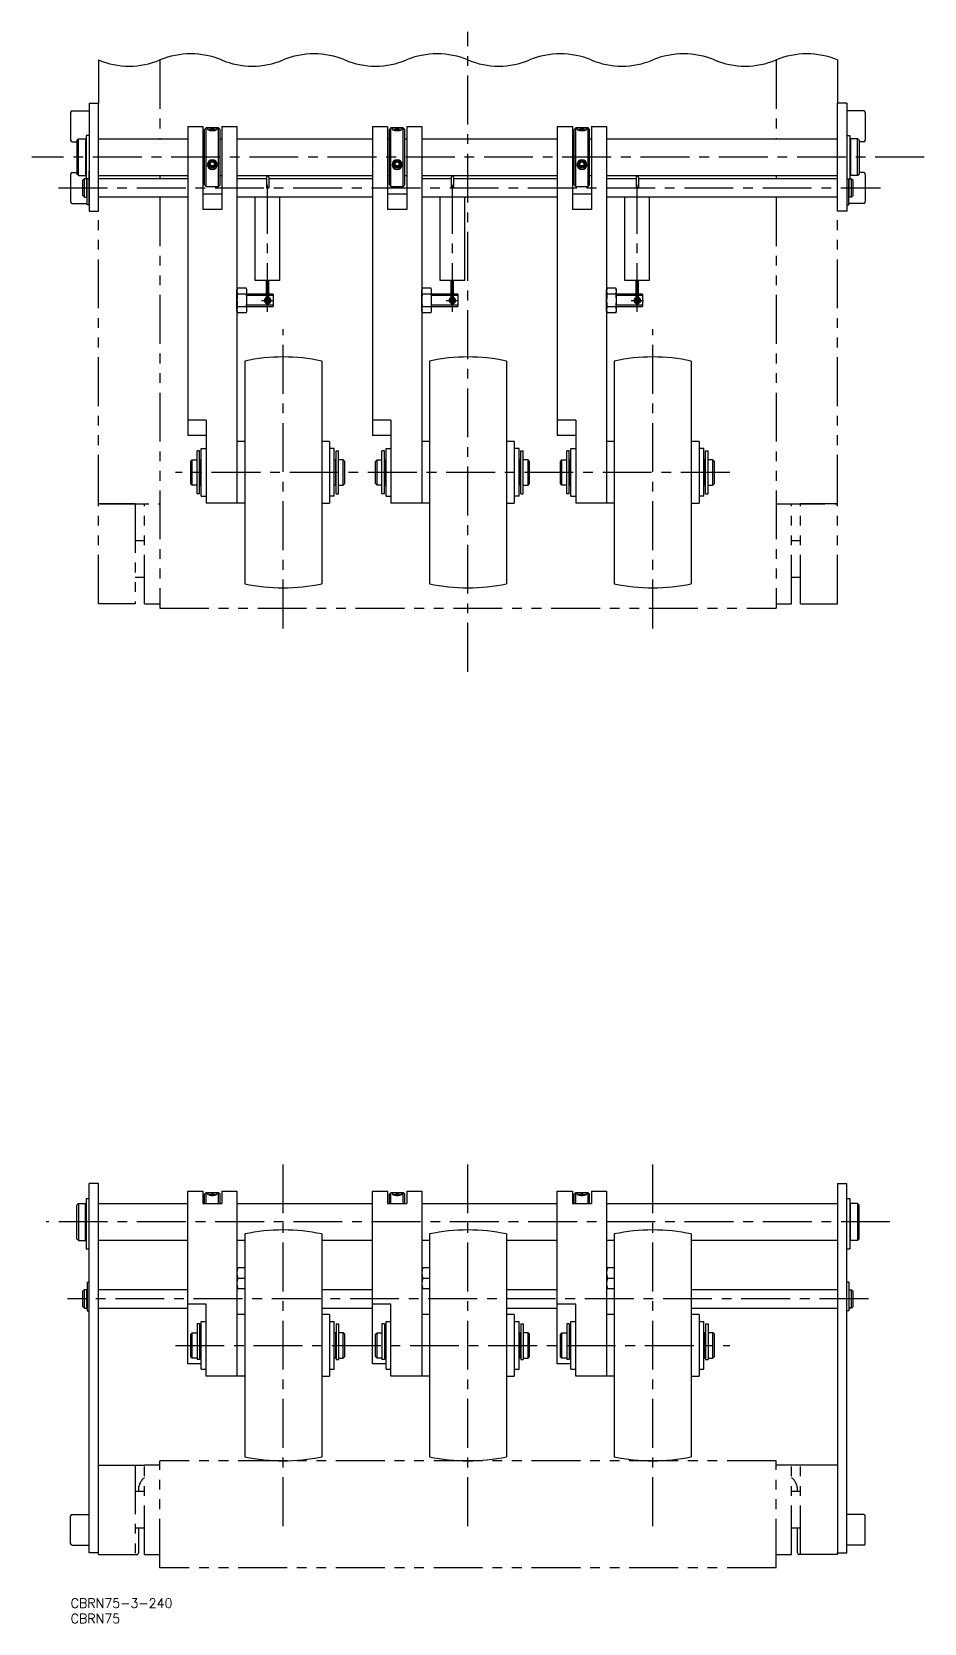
# Model space of a CAD drawing. Extents: x -13 to 610, y -8 to 509.
# Drawn here: x -13 to 277, y -8 to 509 of the extents above; entities that cross this region are included whole.
import ezdxf

# ---------------------------------------------------------------- set-up
doc = ezdxf.new("R2010")
doc.units = 0
doc.header["$LTSCALE"] = 0.5
doc.linetypes.add('CENTER', pattern=[50.8, 31.75, -6.35, 6.35, -6.35])
doc.linetypes.add('PHANTOM', pattern=[63.5, 31.75, -6.35, 6.35, -6.35, 6.35, -6.35])
for name, color, linetype in [('MSM_CENTER', 1, 'CENTER'), ('MSM_CONTINUOUS', 7, 'CONTINUOUS'), ('MSM_IMAGINARY', 6, 'PHANTOM'), ('MSM_NARROW', 5, 'CONTINUOUS'), ('MSM_PART_NUMBER', 7, 'CONTINUOUS')]:
    doc.layers.add(name, color=color, linetype=linetype)
doc.styles.get("Standard").update_dxf_attribs({"font": 'txt.shx', "height": 6, "bigfont": 'bigfont.shx'})

# ---------------------------------------------------------------- blocks, each defined once
blk = doc.blocks.new('*U21')
at = {"layer": 'MSM_PART_NUMBER'}
blk.add_text('CBRN75-3-240', height=3, dxfattribs=at).set_placement((0, -3))
blk = doc.blocks.new('*U22')
at = {"layer": 'MSM_PART_NUMBER'}
blk.add_text('CBRN75', height=3, dxfattribs=at).set_placement((0, -8))

msp = doc.modelspace()

# ---------------------------------------------------------------- linework, layer by layer
at = {"layer": 'MSM_CENTER'}
for p, q in [((129, 300.98), (129, 508.86)), ((277.1, 468.15), (-12.6, 468.15)), ((63.95, 417.9), (63.95, 462.15)), ((123.95, 417.9), (123.95, 462.15)), ((183.95, 417.9), (183.95, 462.15)), ((-3.93, 458.15), (262.94, 458.15)), ((61.96, 421.61), (65.94, 421.61)), ((121.96, 421.61), (125.94, 421.61)), ((181.96, 421.61), (185.94, 421.61)), ((69, 315.11), (69, 412.26)), ((189, 315.11), (189, 412.26)), ((214, 365.75), (34, 365.75)), ((69, 23.55), (69, 141.88)), ((129, 23.55), (129, 141.88)), ((189, 23.55), (189, 141.88)), ((266, 122.31), (-8, 122.31)), ((259, 97.31), (-1, 97.31)), ((34, 82.22), (214, 82.22))]:
    msp.add_line(p, q, dxfattribs=at)
at = {"layer": 'MSM_CONTINUOUS'}
for p, q in [((0, 482.65), (0, 473.65)), ((0.5, 483.15), (6, 483.15)), ((6, 485.65), (9, 485.65)), ((6, 485.65), (6, 450.65)), ((9, 450.65), (9, 485.65)), ((249, 450.65), (249, 485.65)), ((252, 485.65), (249, 485.65)), ((252, 485.65), (252, 450.65)), ((257.5, 483.15), (252, 483.15)), ((258, 482.65), (258, 473.65)), ((38, 478.15), (38, 377.79)), ((38, 478.15), (42.9, 478.15)), ((42.9, 478.15), (42.9, 451.13)), ((44, 477.65), (43.5, 477.15)), ((43.5, 459.15), (43.5, 477.15)), ((48, 477.65), (44, 477.65)), ((44, 458.65), (44, 477.65)), ((45.57, 476.78), (45.57, 477.03)), ((46.43, 476.78), (46.43, 477.03)), ((48.5, 477.15), (48, 477.65)), ((48, 458.65), (48, 477.65)), ((48.5, 459.15), (48.5, 477.15)), ((49.1, 478.15), (49.1, 451.13)), ((49.1, 478.15), (54, 478.15)), ((54, 478.15), (54, 355.75)), ((98, 478.15), (98, 377.79)), ((98, 478.15), (102.9, 478.15)), ((102.9, 478.15), (102.9, 451.13)), ((104, 477.65), (103.5, 477.15)), ((103.5, 459.15), (103.5, 477.15)), ((108, 477.65), (104, 477.65)), ((104, 458.65), (104, 477.65)), ((105.57, 476.78), (105.57, 477.03)), ((106.43, 476.78), (106.43, 477.03)), ((108.5, 477.15), (108, 477.65)), ((108, 458.65), (108, 477.65)), ((108.5, 459.15), (108.5, 477.15)), ((109.1, 478.15), (109.1, 451.13)), ((109.1, 478.15), (114, 478.15)), ((114, 478.15), (114, 355.75)), ((158, 478.15), (158, 377.79)), ((158, 478.15), (162.9, 478.15)), ((162.9, 478.15), (162.9, 451.13)), ((164, 477.65), (163.5, 477.15)), ((163.5, 459.15), (163.5, 477.15)), ((168, 477.65), (164, 477.65)), ((164, 458.65), (164, 477.65)), ((165.57, 476.78), (165.57, 477.03)), ((166.43, 476.78), (166.43, 477.03)), ((168.5, 477.15), (168, 477.65)), ((168, 458.65), (168, 477.65)), ((168.5, 459.15), (168.5, 477.15)), ((169.1, 478.15), (169.1, 451.13)), ((169.1, 478.15), (174, 478.15)), ((174, 478.15), (174, 355.75)), ((0.5, 473.15), (2, 473.15)), ((2, 473.65), (2.5, 474.15)), ((2, 473.65), (2, 462.65)), ((2.5, 474.15), (4.85, 474.15)), ((2.5, 462.15), (2.5, 474.15)), ((4.85, 474.15), (4.85, 462.15)), ((5, 473.15), (4.85, 473.15)), ((5, 475.2), (5, 461.1)), ((6, 475.2), (5, 475.2)), ((9, 474.15), (38, 474.15)), ((42.9, 474.15), (43.5, 474.15)), ((48.5, 474.15), (49.1, 474.15)), ((54, 474.15), (98, 474.15)), ((102.9, 474.15), (103.5, 474.15)), ((108.5, 474.15), (109.1, 474.15)), ((114, 474.15), (158, 474.15)), ((114, 474.15), (158, 474.15)), ((162.9, 474.15), (163.5, 474.15)), ((168.5, 474.15), (169.1, 474.15)), ((174, 474.15), (249, 474.15)), ((174, 474.15), (218, 474.15)), ((252, 475.2), (253, 475.2)), ((253, 475.2), (253, 461.1)), ((253, 473.15), (253.15, 473.15)), ((255.5, 474.15), (253.15, 474.15)), ((253.15, 474.15), (253.15, 462.15)), ((256, 473.65), (255.5, 474.15)), ((255.5, 462.15), (255.5, 474.15)), ((256, 473.65), (256, 462.65)), ((257.5, 473.15), (256, 473.15)), ((45.57, 465.38), (45.22, 465.95)), ((45.57, 465.38), (45.57, 465.06)), ((46.43, 465.38), (45.57, 465.38)), ((46.78, 465.95), (46.43, 465.38)), ((46.43, 465.38), (46.43, 465.06)), ((105.57, 465.38), (105.22, 465.95)), ((105.57, 465.38), (105.57, 465.06)), ((106.43, 465.38), (105.57, 465.38)), ((106.78, 465.95), (106.43, 465.38)), ((106.43, 465.38), (106.43, 465.06)), ((165.57, 465.38), (165.22, 465.95)), ((165.57, 465.38), (165.57, 465.06)), ((166.43, 465.38), (165.57, 465.38)), ((166.78, 465.95), (166.43, 465.38)), ((166.43, 465.38), (166.43, 465.06)), ((0, 462.65), (0, 453.65)), ((0.5, 463.15), (2, 463.15)), ((2.5, 462.15), (2, 462.65)), ((2.5, 462.15), (4.85, 462.15)), ((4.5, 461.15), (4, 460.65)), ((4, 455.65), (4, 460.65)), ((4.5, 455.15), (4.5, 461.15)), ((5, 461.15), (4.5, 461.15)), ((5, 463.15), (4.85, 463.15)), ((6, 461.1), (5, 461.1)), ((5.3, 455.15), (5.3, 461.1)), ((5.3, 460.65), (5.4, 460.65)), ((5.4, 452.65), (5.4, 461.1)), ((6, 452.65), (6, 463.65)), ((9, 462.15), (38, 462.15)), ((38, 461.15), (9, 461.15)), ((42.9, 462.15), (43.5, 462.15)), ((48.5, 462.15), (49.1, 462.15)), ((54, 462.15), (98, 462.15)), ((63.55, 461.15), (54, 461.15)), ((63.55, 461.55), (63.55, 458.15)), ((64.35, 461.55), (64.35, 458.15)), ((98, 461.15), (64.35, 461.15)), ((102.9, 462.15), (103.5, 462.15)), ((108.5, 462.15), (109.1, 462.15)), ((114, 462.15), (158, 462.15)), ((114, 462.15), (158, 462.15)), ((123.55, 461.15), (114, 461.15)), ((123.55, 461.15), (114, 461.15)), ((123.55, 461.55), (123.55, 458.15)), ((124.35, 461.55), (124.35, 458.15)), ((158, 461.15), (124.35, 461.15)), ((158, 461.15), (124.35, 461.15)), ((162.9, 462.15), (163.5, 462.15)), ((168.5, 462.15), (169.1, 462.15)), ((174, 462.15), (249, 462.15)), ((174, 462.15), (218, 462.15)), ((183.55, 461.15), (174, 461.15)), ((183.55, 461.15), (174, 461.15)), ((183.55, 461.55), (183.55, 458.15)), ((184.35, 461.55), (184.35, 458.15)), ((249, 461.15), (184.35, 461.15)), ((218, 461.15), (184.35, 461.15)), ((252, 461.1), (253, 461.1)), ((252.6, 452.65), (252.6, 461.1)), ((252.7, 460.65), (252.6, 460.65)), ((252.7, 455.15), (252.7, 461.1)), ((253, 463.15), (253.15, 463.15)), ((253, 461.15), (253.5, 461.15)), ((255.5, 462.15), (253.15, 462.15)), ((253.5, 461.15), (254, 460.65)), ((253.5, 455.15), (253.5, 461.15)), ((254, 455.65), (254, 460.65)), ((255.5, 462.15), (256, 462.65)), ((257.5, 463.15), (256, 463.15)), ((258, 462.65), (258, 453.65)), ((4, 455.65), (4.5, 455.15)), ((4.5, 455.15), (5.3, 455.15)), ((5.3, 455.65), (5.4, 455.65)), ((38, 455.15), (9, 455.15)), ((49.1, 456.12), (42.9, 456.12)), ((43.5, 459.15), (44, 458.65)), ((44, 458.65), (48, 458.65)), ((48, 458.65), (48.5, 459.15)), ((98, 455.15), (54, 455.15)), ((59.95, 428.04), (59.95, 455.11)), ((67.95, 455.11), (59.95, 455.11)), ((63.55, 455.15), (63.55, 455.11)), ((64.35, 455.15), (64.35, 455.11)), ((67.95, 428.04), (67.95, 455.11)), ((109.1, 456.12), (102.9, 456.12)), ((103.5, 459.15), (104, 458.65)), ((104, 458.65), (108, 458.65)), ((108, 458.65), (108.5, 459.15)), ((158, 455.15), (114, 455.15)), ((158, 455.15), (114, 455.15)), ((119.95, 428.04), (119.95, 455.11)), ((127.95, 455.11), (119.95, 455.11)), ((123.55, 455.15), (123.55, 455.11)), ((124.35, 455.15), (124.35, 455.11)), ((127.95, 428.04), (127.95, 455.11)), ((169.1, 456.12), (162.9, 456.12)), ((163.5, 459.15), (164, 458.65)), ((164, 458.65), (168, 458.65)), ((168, 458.65), (168.5, 459.15)), ((249, 455.15), (174, 455.15)), ((218, 455.15), (174, 455.15)), ((179.95, 428.04), (179.95, 455.11)), ((187.95, 455.11), (179.95, 455.11)), ((183.55, 455.15), (183.55, 455.11)), ((184.35, 455.15), (184.35, 455.11)), ((187.95, 428.04), (187.95, 455.11)), ((252.7, 455.65), (252.6, 455.65)), ((253.5, 455.15), (252.7, 455.15)), ((254, 455.65), (253.5, 455.15)), ((0.5, 453.15), (5.4, 453.15)), ((6, 452.65), (5.4, 452.65)), ((6, 450.65), (9, 450.65)), ((49.1, 451.13), (42.9, 451.13)), ((109.1, 451.13), (102.9, 451.13)), ((169.1, 451.13), (162.9, 451.13)), ((252, 450.65), (249, 450.65)), ((252, 452.65), (252.6, 452.65)), ((257.5, 453.15), (252.6, 453.15)), ((54.15, 425.65), (54, 425.11)), ((54, 418.11), (54, 425.11)), ((57.05, 425.65), (54.15, 425.65)), ((57.2, 425.11), (57.05, 425.65)), ((57.2, 418.11), (57.2, 425.11)), ((67.95, 428.04), (59.95, 428.04)), ((63.55, 421.61), (63.55, 428.04)), ((64.35, 421.61), (64.35, 428.04)), ((114.15, 425.65), (114, 425.11)), ((114, 418.11), (114, 425.11)), ((117.05, 425.65), (114.15, 425.65)), ((117.2, 425.11), (117.05, 425.65)), ((117.2, 418.11), (117.2, 425.11)), ((127.95, 428.04), (119.95, 428.04)), ((123.55, 421.61), (123.55, 428.04)), ((124.35, 421.61), (124.35, 428.04)), ((174.15, 425.65), (174, 425.11)), ((174, 418.11), (174, 425.11)), ((177.05, 425.65), (174.15, 425.65)), ((177.2, 425.11), (177.05, 425.65)), ((177.2, 418.11), (177.2, 425.11)), ((187.95, 428.04), (179.95, 428.04)), ((183.55, 421.61), (183.55, 428.04)), ((184.35, 421.61), (184.35, 428.04)), ((57.05, 423.63), (54.15, 423.63)), ((57.05, 419.59), (54.15, 419.59)), ((57.2, 419.61), (57.2, 423.61)), ((63.55, 423.61), (57.2, 423.61)), ((63.55, 423.17), (57.2, 423.17)), ((65.7, 420.05), (57.2, 420.05)), ((57.2, 419.61), (65.7, 419.61)), ((65.7, 423.61), (64.35, 423.61)), ((65.7, 423.17), (64.35, 423.17)), ((65.7, 423.61), (65.7, 419.61)), ((117.05, 423.63), (114.15, 423.63)), ((117.05, 419.59), (114.15, 419.59)), ((117.2, 419.61), (117.2, 423.61)), ((123.55, 423.61), (117.2, 423.61)), ((123.55, 423.17), (117.2, 423.17)), ((125.7, 420.05), (117.2, 420.05)), ((117.2, 419.61), (125.7, 419.61)), ((125.7, 423.61), (124.35, 423.61)), ((125.7, 423.17), (124.35, 423.17)), ((125.7, 423.61), (125.7, 419.61)), ((177.05, 423.63), (174.15, 423.63)), ((177.05, 419.59), (174.15, 419.59)), ((177.2, 419.61), (177.2, 423.61)), ((183.55, 423.61), (177.2, 423.61)), ((183.55, 423.17), (177.2, 423.17)), ((185.7, 420.05), (177.2, 420.05)), ((177.2, 419.61), (185.7, 419.61)), ((185.7, 423.61), (184.35, 423.61)), ((185.7, 423.17), (184.35, 423.17)), ((185.7, 423.61), (185.7, 419.61)), ((54, 418.11), (54.15, 417.57)), ((57.05, 417.57), (54.15, 417.57)), ((57.05, 417.57), (57.2, 418.11)), ((114, 418.11), (114.15, 417.57)), ((117.05, 417.57), (114.15, 417.57)), ((117.05, 417.57), (117.2, 418.11)), ((174, 418.11), (174.15, 417.57)), ((177.05, 417.57), (174.15, 417.57)), ((177.05, 417.57), (177.2, 418.11)), ((56.5, 401.94), (56.5, 329.57)), ((81.5, 401.94), (81.5, 329.57)), ((116.5, 401.94), (116.5, 329.57)), ((141.5, 401.94), (141.5, 329.57)), ((176.5, 401.94), (176.5, 329.57)), ((201.5, 401.94), (201.5, 329.57)), ((44, 382.77), (38, 382.77)), ((44, 382.77), (44, 355.75)), ((104, 382.77), (98, 382.77)), ((104, 382.77), (104, 355.75)), ((164, 382.77), (158, 382.77)), ((164, 382.77), (164, 355.75)), ((44, 377.79), (38, 377.79)), ((104, 377.79), (98, 377.79)), ((164, 377.79), (158, 377.79)), ((41.05, 358.75), (41.05, 372.75)), ((41.85, 372.75), (41.05, 372.75)), ((41.85, 358.75), (41.85, 372.75)), ((42.4, 358), (42.4, 373.5)), ((42.4, 373.5), (44, 373.5)), ((56.5, 375.75), (54, 375.75)), ((84, 375.75), (81.5, 375.75)), ((84, 375.75), (84, 355.75)), ((85.6, 373.5), (84, 373.5)), ((85.6, 358), (85.6, 373.5)), ((86.15, 372.75), (86.95, 372.75)), ((86.15, 358.75), (86.15, 372.75)), ((86.95, 358.75), (86.95, 372.75)), ((101.05, 358.75), (101.05, 372.75)), ((101.85, 372.75), (101.05, 372.75)), ((101.85, 358.75), (101.85, 372.75)), ((102.4, 358), (102.4, 373.5)), ((102.4, 373.5), (104, 373.5)), ((116.5, 375.75), (114, 375.75)), ((144, 375.75), (141.5, 375.75)), ((144, 375.75), (144, 355.75)), ((145.6, 373.5), (144, 373.5)), ((145.6, 358), (145.6, 373.5)), ((146.15, 372.75), (146.95, 372.75)), ((146.15, 358.75), (146.15, 372.75)), ((146.95, 358.75), (146.95, 372.75)), ((161.05, 358.75), (161.05, 372.75)), ((161.85, 372.75), (161.05, 372.75)), ((161.85, 358.75), (161.85, 372.75)), ((162.4, 358), (162.4, 373.5)), ((162.4, 373.5), (164, 373.5)), ((176.5, 375.75), (174, 375.75)), ((204, 375.75), (201.5, 375.75)), ((204, 375.75), (204, 355.75)), ((205.6, 373.5), (204, 373.5)), ((205.6, 358), (205.6, 373.5)), ((206.15, 372.75), (206.95, 372.75)), ((206.15, 358.75), (206.15, 372.75)), ((206.95, 358.75), (206.95, 372.75)), ((39, 369.35), (39.5, 369.85)), ((39, 362.15), (39, 369.35)), ((39.5, 361.65), (39.5, 369.85)), ((39.5, 369.85), (41.05, 369.85)), ((41.95, 369.25), (41.85, 369.25)), ((41.95, 361.65), (41.95, 369.85)), ((41.95, 369.85), (42.4, 369.85)), ((86.05, 369.85), (85.6, 369.85)), ((86.05, 361.65), (86.05, 369.85)), ((86.05, 369.25), (86.15, 369.25)), ((88.5, 369.85), (86.95, 369.85)), ((89, 369.35), (88.5, 369.85)), ((88.5, 361.65), (88.5, 369.85)), ((89, 362.15), (89, 369.35)), ((99, 369.35), (99.5, 369.85)), ((99, 362.15), (99, 369.35)), ((99.5, 369.85), (101.05, 369.85)), ((99.5, 361.65), (99.5, 369.85)), ((101.95, 369.25), (101.85, 369.25)), ((101.95, 369.85), (102.4, 369.85)), ((101.95, 361.65), (101.95, 369.85)), ((146.05, 369.85), (145.6, 369.85)), ((146.05, 361.65), (146.05, 369.85)), ((146.05, 369.25), (146.15, 369.25)), ((148.5, 369.85), (146.95, 369.85)), ((149, 369.35), (148.5, 369.85)), ((148.5, 361.65), (148.5, 369.85)), ((149, 362.15), (149, 369.35)), ((159, 369.35), (159.5, 369.85)), ((159, 362.15), (159, 369.35)), ((159.5, 369.85), (161.05, 369.85)), ((159.5, 361.65), (159.5, 369.85)), ((161.95, 369.25), (161.85, 369.25)), ((161.95, 369.85), (162.4, 369.85)), ((161.95, 361.65), (161.95, 369.85)), ((206.05, 369.85), (205.6, 369.85)), ((206.05, 361.65), (206.05, 369.85)), ((206.05, 369.25), (206.15, 369.25)), ((208.5, 369.85), (206.95, 369.85)), ((209, 369.35), (208.5, 369.85)), ((208.5, 361.65), (208.5, 369.85)), ((209, 362.15), (209, 369.35)), ((39.5, 361.65), (39, 362.15)), ((41.85, 362.25), (41.95, 362.25)), ((86.15, 362.25), (86.05, 362.25)), ((88.5, 361.65), (89, 362.15)), ((99.5, 361.65), (99, 362.15)), ((101.85, 362.25), (101.95, 362.25)), ((146.15, 362.25), (146.05, 362.25)), ((148.5, 361.65), (149, 362.15)), ((159.5, 361.65), (159, 362.15)), ((161.85, 362.25), (161.95, 362.25)), ((206.15, 362.25), (206.05, 362.25)), ((208.5, 361.65), (209, 362.15)), ((41.05, 361.65), (39.5, 361.65)), ((41.85, 358.75), (41.05, 358.75)), ((41.95, 361.65), (42.4, 361.65)), ((42.4, 358), (44, 358)), ((85.6, 358), (84, 358)), ((86.05, 361.65), (85.6, 361.65)), ((86.15, 358.75), (86.95, 358.75)), ((86.95, 361.65), (88.5, 361.65)), ((101.05, 361.65), (99.5, 361.65)), ((101.85, 358.75), (101.05, 358.75)), ((101.95, 361.65), (102.4, 361.65)), ((102.4, 358), (104, 358)), ((145.6, 358), (144, 358)), ((146.05, 361.65), (145.6, 361.65)), ((146.15, 358.75), (146.95, 358.75)), ((146.95, 361.65), (148.5, 361.65)), ((161.05, 361.65), (159.5, 361.65)), ((161.85, 358.75), (161.05, 358.75)), ((161.95, 361.65), (162.4, 361.65)), ((162.4, 358), (164, 358)), ((205.6, 358), (204, 358)), ((206.05, 361.65), (205.6, 361.65)), ((206.15, 358.75), (206.95, 358.75)), ((206.95, 361.65), (208.5, 361.65)), ((56.5, 355.75), (44, 355.75)), ((81.5, 355.75), (84, 355.75)), ((116.5, 355.75), (104, 355.75)), ((141.5, 355.75), (144, 355.75)), ((176.5, 355.75), (164, 355.75)), ((201.5, 355.75), (204, 355.75)), ((6, 14.81), (6, 134.81)), ((9, 134.81), (6, 134.81)), ((9, 14.81), (9, 134.81)), ((249, 134.81), (249, 14.81)), ((249, 134.81), (252, 134.81)), ((252, 14.81), (252, 134.81)), ((5, 129.96), (5, 113.56)), ((5, 129.96), (6, 129.96)), ((38, 132.31), (42.9, 132.31)), ((38, 76.28), (38, 132.31)), ((42.9, 132.31), (42.9, 128.26)), ((44, 131.81), (43.5, 131.31)), ((43.5, 128.26), (43.5, 131.31)), ((48, 131.81), (44, 131.81)), ((44, 128.26), (44, 131.81)), ((45.57, 130.94), (45.57, 131.19)), ((46.43, 130.94), (46.43, 131.19)), ((48.5, 131.31), (48, 131.81)), ((48, 128.26), (48, 131.81)), ((48.5, 128.26), (48.5, 131.31)), ((49.1, 132.31), (49.1, 128.26)), ((49.1, 132.31), (54, 132.31)), ((54, 132.31), (54, 72.22)), ((98, 132.31), (102.9, 132.31)), ((98, 76.28), (98, 132.31)), ((102.9, 132.31), (102.9, 128.26)), ((104, 131.81), (103.5, 131.31)), ((103.5, 128.26), (103.5, 131.31)), ((108, 131.81), (104, 131.81)), ((104, 128.26), (104, 131.81)), ((105.57, 130.94), (105.57, 131.19)), ((106.43, 130.94), (106.43, 131.19)), ((108.5, 131.31), (108, 131.81)), ((108, 128.26), (108, 131.81)), ((108.5, 128.26), (108.5, 131.31)), ((109.1, 132.31), (109.1, 128.26)), ((109.1, 132.31), (114, 132.31)), ((114, 132.31), (114, 72.22)), ((158, 132.31), (162.9, 132.31)), ((158, 76.28), (158, 132.31)), ((162.9, 132.31), (162.9, 128.26)), ((164, 131.81), (163.5, 131.31)), ((163.5, 128.26), (163.5, 131.31)), ((168, 131.81), (164, 131.81)), ((164, 128.26), (164, 131.81)), ((165.57, 130.94), (165.57, 131.19)), ((166.43, 130.94), (166.43, 131.19)), ((168.5, 131.31), (168, 131.81)), ((168, 128.26), (168, 131.81)), ((168.5, 128.26), (168.5, 131.31)), ((169.1, 132.31), (169.1, 128.26)), ((169.1, 132.31), (174, 132.31)), ((174, 132.31), (174, 72.22)), ((252, 129.96), (253, 129.96)), ((253, 129.96), (253, 113.56)), ((2, 127.81), (2.5, 128.31)), ((2, 116.81), (2, 127.81)), ((2.5, 128.31), (4.85, 128.31)), ((2.5, 128.31), (2.5, 116.31)), ((4.85, 116.31), (4.85, 128.31)), ((5, 127.31), (4.85, 127.31)), ((9, 128.31), (38, 128.31)), ((42.9, 128.31), (43.5, 128.31)), ((42.9, 128.31), (43.5, 128.31)), ((42.9, 128.26), (49.1, 128.26)), ((48.5, 128.31), (49.1, 128.31)), ((48.5, 128.31), (49.1, 128.31)), ((54, 128.31), (98, 128.31)), ((102.9, 128.31), (103.5, 128.31)), ((102.9, 128.31), (103.5, 128.31)), ((102.9, 128.26), (109.1, 128.26)), ((108.5, 128.31), (109.1, 128.31)), ((108.5, 128.31), (109.1, 128.31)), ((114, 128.31), (158, 128.31)), ((114, 128.31), (158, 128.31)), ((162.9, 128.31), (163.5, 128.31)), ((162.9, 128.31), (163.5, 128.31)), ((162.9, 128.26), (169.1, 128.26)), ((168.5, 128.31), (169.1, 128.31)), ((168.5, 128.31), (169.1, 128.31)), ((174, 128.31), (218, 128.31)), ((174.05, 128.31), (249, 128.31)), ((253, 127.31), (253.15, 127.31)), ((255.5, 128.31), (253.15, 128.31)), ((253.15, 116.31), (253.15, 128.31)), ((256, 127.81), (255.5, 128.31)), ((255.5, 128.31), (255.5, 116.31)), ((256, 116.81), (256, 127.81)), ((2, 116.81), (2.5, 116.31)), ((2.5, 116.31), (4.85, 116.31)), ((5, 117.31), (4.85, 117.31)), ((38, 116.31), (9, 116.31)), ((56.5, 116.31), (54, 116.31)), ((56.5, 118.41), (56.5, 46.04)), ((81.5, 118.41), (81.5, 46.04)), ((98, 116.31), (81.5, 116.31)), ((116.5, 116.31), (114, 116.31)), ((116.5, 118.41), (116.5, 46.04)), ((141.5, 118.41), (141.5, 46.04)), ((158, 116.31), (141.5, 116.31)), ((158, 116.31), (141.5, 116.31)), ((176.5, 116.31), (174, 116.31)), ((176.5, 118.41), (176.5, 46.04)), ((201.5, 118.41), (201.5, 46.04)), ((249, 116.31), (201.5, 116.31)), ((218, 116.31), (201.5, 116.31)), ((253, 117.31), (253.15, 117.31)), ((255.5, 116.31), (253.15, 116.31)), ((256, 116.81), (255.5, 116.31)), ((5, 113.56), (6, 113.56)), ((252, 113.56), (253, 113.56)), ((54, 107.54), (56.5, 107.54)), ((54.31, 104.04), (56.5, 104.04)), ((114, 107.54), (116.5, 107.54)), ((114.31, 104.04), (116.5, 104.04)), ((174, 107.54), (176.5, 107.54)), ((174.31, 104.04), (176.5, 104.04)), ((4.5, 100.31), (4, 99.81)), ((4, 94.81), (4, 99.81)), ((5.3, 100.31), (4.5, 100.31)), ((4.5, 94.31), (4.5, 100.31)), ((5.3, 94.31), (5.3, 100.31)), ((5.4, 99.81), (5.3, 99.81)), ((5.4, 102.81), (5.4, 93.41)), ((5.4, 102.81), (6, 102.81)), ((38, 100.31), (9, 100.31)), ((56.5, 100.54), (54, 100.54)), ((98, 100.31), (81.5, 100.31)), ((116.5, 100.54), (114, 100.54)), ((158, 100.31), (141.5, 100.31)), ((158, 100.31), (141.5, 100.31)), ((176.5, 100.54), (174, 100.54)), ((249, 100.31), (201.5, 100.31)), ((218, 100.31), (201.5, 100.31)), ((252.6, 102.81), (252, 102.81)), ((252.6, 102.81), (252.6, 93.41)), ((252.6, 99.81), (252.7, 99.81)), ((252.7, 100.31), (253.5, 100.31)), ((252.7, 94.31), (252.7, 100.31)), ((253.5, 100.31), (254, 99.81)), ((253.5, 94.31), (253.5, 100.31)), ((254, 94.81), (254, 99.81)), ((4, 94.81), (4.5, 94.31)), ((4.5, 94.31), (5.3, 94.31)), ((5.3, 94.81), (5.4, 94.81)), ((5.4, 93.41), (6, 93.41)), ((9, 94.31), (38, 94.31)), ((44, 95.65), (38, 95.65)), ((44, 72.22), (44, 95.65)), ((81.5, 94.31), (98, 94.31)), ((104, 95.65), (98, 95.65)), ((104, 72.22), (104, 95.65)), ((141.5, 94.31), (158, 94.31)), ((141.5, 94.31), (158, 94.31)), ((164, 95.65), (158, 95.65)), ((164, 72.22), (164, 95.65)), ((201.5, 94.31), (249, 94.31)), ((201.5, 94.31), (218, 94.31)), ((252.6, 93.41), (252, 93.41)), ((252.7, 94.81), (252.6, 94.81)), ((253.5, 94.31), (252.7, 94.31)), ((254, 94.81), (253.5, 94.31)), ((41.85, 89.22), (41.05, 89.22)), ((41.05, 89.22), (41.05, 77.62)), ((41.85, 89.22), (41.85, 77.62)), ((42.4, 74.47), (42.4, 89.97)), ((42.4, 89.97), (44, 89.97)), ((56.5, 92.22), (54, 92.22)), ((84, 92.22), (81.5, 92.22)), ((84, 92.22), (84, 72.22)), ((84, 89.97), (85.6, 89.97)), ((85.6, 74.47), (85.6, 89.97)), ((86.15, 89.22), (86.95, 89.22)), ((86.15, 89.22), (86.15, 77.62)), ((86.95, 89.22), (86.95, 77.62)), ((101.85, 89.22), (101.05, 89.22)), ((101.05, 89.22), (101.05, 77.62)), ((101.85, 89.22), (101.85, 77.62)), ((102.4, 74.47), (102.4, 89.97)), ((102.4, 89.97), (104, 89.97)), ((116.5, 92.22), (114, 92.22)), ((144, 92.22), (141.5, 92.22)), ((144, 92.22), (144, 72.22)), ((144, 89.97), (145.6, 89.97)), ((145.6, 74.47), (145.6, 89.97)), ((146.15, 89.22), (146.95, 89.22)), ((146.15, 89.22), (146.15, 77.62)), ((146.95, 89.22), (146.95, 77.62)), ((161.85, 89.22), (161.05, 89.22)), ((161.05, 89.22), (161.05, 77.62)), ((161.85, 89.22), (161.85, 77.62)), ((162.4, 74.47), (162.4, 89.97)), ((162.4, 89.97), (164, 89.97)), ((176.5, 92.22), (174, 92.22)), ((204, 92.22), (201.5, 92.22)), ((204, 92.22), (204, 72.22)), ((204, 89.97), (205.6, 89.97)), ((205.6, 74.47), (205.6, 89.97)), ((206.15, 89.22), (206.95, 89.22)), ((206.15, 89.22), (206.15, 77.62)), ((206.95, 89.22), (206.95, 77.62)), ((39, 85.82), (39.5, 86.32)), ((39, 78.62), (39, 85.82)), ((39.5, 86.32), (41.05, 86.32)), ((39.5, 78.12), (39.5, 86.32)), ((41.95, 85.72), (41.85, 85.72)), ((41.95, 78.12), (41.95, 86.32)), ((41.95, 86.32), (42.4, 86.32)), ((86.05, 86.32), (85.6, 86.32)), ((86.05, 78.12), (86.05, 86.32)), ((86.05, 85.72), (86.15, 85.72)), ((88.5, 86.32), (86.95, 86.32)), ((89, 85.82), (88.5, 86.32)), ((88.5, 78.12), (88.5, 86.32)), ((89, 78.62), (89, 85.82)), ((99, 85.82), (99.5, 86.32)), ((99, 78.62), (99, 85.82)), ((99.5, 86.32), (101.05, 86.32)), ((99.5, 78.12), (99.5, 86.32)), ((101.95, 85.72), (101.85, 85.72)), ((101.95, 86.32), (102.4, 86.32)), ((101.95, 78.12), (101.95, 86.32)), ((146.05, 86.32), (145.6, 86.32)), ((146.05, 78.12), (146.05, 86.32)), ((146.05, 85.72), (146.15, 85.72)), ((148.5, 86.32), (146.95, 86.32)), ((149, 85.82), (148.5, 86.32)), ((148.5, 78.12), (148.5, 86.32)), ((149, 78.62), (149, 85.82)), ((159, 85.82), (159.5, 86.32)), ((159, 78.62), (159, 85.82)), ((159.5, 86.32), (161.05, 86.32)), ((159.5, 78.12), (159.5, 86.32)), ((161.95, 85.72), (161.85, 85.72)), ((161.95, 86.32), (162.4, 86.32)), ((161.95, 78.12), (161.95, 86.32)), ((206.05, 86.32), (205.6, 86.32)), ((206.05, 78.12), (206.05, 86.32)), ((206.05, 85.72), (206.15, 85.72)), ((208.5, 86.32), (206.95, 86.32)), ((209, 85.82), (208.5, 86.32)), ((208.5, 78.12), (208.5, 86.32)), ((209, 78.62), (209, 85.82)), ((39.5, 78.12), (39, 78.62)), ((41.05, 78.12), (39.5, 78.12)), ((41.85, 77.62), (41.05, 77.62)), ((41.85, 78.72), (41.95, 78.72)), ((41.95, 78.12), (42.4, 78.12)), ((44, 82.22), (44, 82.22)), ((86.05, 78.12), (85.6, 78.12)), ((86.15, 78.72), (86.05, 78.72)), ((86.15, 77.62), (86.95, 77.62)), ((86.95, 78.12), (88.5, 78.12)), ((88.5, 78.12), (89, 78.62)), ((99.5, 78.12), (99, 78.62)), ((101.05, 78.12), (99.5, 78.12)), ((101.85, 77.62), (101.05, 77.62)), ((101.85, 78.72), (101.95, 78.72)), ((101.95, 78.12), (102.4, 78.12)), ((104, 82.22), (104, 82.22)), ((146.05, 78.12), (145.6, 78.12)), ((146.15, 78.72), (146.05, 78.72)), ((146.15, 77.62), (146.95, 77.62)), ((146.95, 78.12), (148.5, 78.12)), ((148.5, 78.12), (149, 78.62)), ((159.5, 78.12), (159, 78.62)), ((161.05, 78.12), (159.5, 78.12)), ((161.85, 77.62), (161.05, 77.62)), ((161.85, 78.72), (161.95, 78.72)), ((161.95, 78.12), (162.4, 78.12)), ((164, 82.22), (164, 82.22)), ((206.05, 78.12), (205.6, 78.12)), ((206.15, 78.72), (206.05, 78.72)), ((206.15, 77.62), (206.95, 77.62)), ((206.95, 78.12), (208.5, 78.12)), ((208.5, 78.12), (209, 78.62)), ((42.4, 76.28), (38, 76.28)), ((42.4, 74.47), (44, 74.47)), ((84, 74.47), (85.6, 74.47)), ((102.4, 76.28), (98, 76.28)), ((102.4, 74.47), (104, 74.47)), ((144, 74.47), (145.6, 74.47)), ((162.4, 76.28), (158, 76.28)), ((162.4, 74.47), (164, 74.47)), ((204, 74.47), (205.6, 74.47)), ((56.5, 72.22), (44, 72.22)), ((81.5, 72.22), (84, 72.22)), ((116.5, 72.22), (104, 72.22)), ((141.5, 72.22), (144, 72.22)), ((176.5, 72.22), (164, 72.22)), ((201.5, 72.22), (204, 72.22)), ((0, 17.81), (0, 26.81)), ((0.5, 27.31), (6, 27.31)), ((257.5, 27.31), (252, 27.31)), ((258, 17.81), (258, 26.81)), ((0.5, 17.31), (6, 17.31)), ((257.5, 17.31), (252, 17.31)), ((9, 14.81), (6, 14.81)), ((249, 14.81), (252, 14.81))]:
    msp.add_line(p, q, dxfattribs=at)
for centre, radius, start, end in [((0.5, 482.65), 0.5, 90, 180), ((257.5, 482.65), 0.5, 0, 90), ((44.48, 477.33), 0.108, 133.1722, 181.125), ((44.61, 477.34), 0.23, 181.9899, 211.8631), ((44.6, 477.2), 0.284, 112.0992, 132.3261), ((44.68, 477.38), 0.312, 211.5879, 234.2681), ((45.2, 475.48), 2.11, 91.9837, 109.4421), ((45.57, 478.84), 2.03, 237.9559, 247.9417), ((45.96, 479.99), 3.23, 249.1508, 270.7159), ((45.87, 474.52), 2.63, 87.2757, 112.7286), ((45.92, 466.26), 11.36, 89.6192, 94.0512), ((45.22, 476.83), 0.0838, 130.2476, 159.6279), ((45.37, 476.67), 0.305, 112.6957, 132.0607), ((45.17, 477.36), 0.522, 274.3764, 292.7501), ((45.6, 476.15), 0.872, 104.107, 113.6798), ((45.03, 477.52), 0.728, 298.5515, 317.9722), ((45.82, 475.31), 1.74, 98.3801, 104.4104), ((46, 474.01), 3.06, 81.8571, 98.1429), ((46, 478.44), 1.47, 252.9269, 287.0731), ((46.08, 466.26), 11.36, 85.9488, 90.3808), ((46.13, 474.52), 2.63, 67.2713, 92.7243), ((46.04, 479.99), 3.23, 269.2841, 290.8492), ((46.97, 477.52), 0.728, 222.0278, 241.4485), ((46.18, 475.31), 1.74, 75.5896, 81.6199), ((46.4, 476.15), 0.872, 66.3202, 75.893), ((46.83, 477.36), 0.522, 247.2499, 265.6236), ((46.63, 476.67), 0.305, 47.9393, 67.3043), ((46.78, 476.83), 0.0838, 20.3721, 49.7524), ((46.8, 475.48), 2.11, 70.5579, 88.0163), ((46.43, 478.84), 2.03, 292.0583, 302.0441), ((47.4, 477.2), 0.284, 47.6739, 67.9008), ((47.32, 477.38), 0.312, 305.7319, 328.4121), ((47.52, 477.33), 0.108, 358.875, 46.8278), ((47.39, 477.34), 0.23, 328.1369, 358.0101), ((104.48, 477.33), 0.108, 133.1722, 181.125), ((104.61, 477.34), 0.23, 181.9899, 211.8631), ((104.6, 477.2), 0.284, 112.0992, 132.3261), ((104.68, 477.38), 0.312, 211.5879, 234.2681), ((105.2, 475.48), 2.11, 91.9837, 109.4421), ((105.57, 478.84), 2.03, 237.9559, 247.9417), ((105.96, 479.99), 3.23, 249.1508, 270.7159), ((105.87, 474.52), 2.63, 87.2757, 112.7286), ((105.92, 466.26), 11.36, 89.6192, 94.0512), ((105.22, 476.83), 0.0838, 130.2476, 159.6279), ((105.37, 476.67), 0.305, 112.6957, 132.0607), ((105.17, 477.36), 0.522, 274.3764, 292.7501), ((105.6, 476.15), 0.872, 104.107, 113.6798), ((105.03, 477.52), 0.728, 298.5515, 317.9722), ((105.82, 475.31), 1.74, 98.3801, 104.4104), ((106, 474.01), 3.06, 81.8571, 98.1429), ((106, 478.44), 1.47, 252.9269, 287.0731), ((106.08, 466.26), 11.36, 85.9488, 90.3808), ((106.13, 474.52), 2.63, 67.2713, 92.7243), ((106.04, 479.99), 3.23, 269.2841, 290.8492), ((106.97, 477.52), 0.728, 222.0278, 241.4485), ((106.18, 475.31), 1.74, 75.5896, 81.6199), ((106.4, 476.15), 0.872, 66.3202, 75.893), ((106.83, 477.36), 0.522, 247.2499, 265.6236), ((106.63, 476.67), 0.305, 47.9393, 67.3043), ((106.78, 476.83), 0.0838, 20.3721, 49.7524), ((106.8, 475.48), 2.11, 70.5579, 88.0163), ((106.43, 478.84), 2.03, 292.0583, 302.0441), ((107.4, 477.2), 0.284, 47.6739, 67.9008), ((107.32, 477.38), 0.312, 305.7319, 328.4121), ((107.52, 477.33), 0.108, 358.875, 46.8278), ((107.39, 477.34), 0.23, 328.1369, 358.0101), ((164.48, 477.33), 0.108, 133.1722, 181.125), ((164.61, 477.34), 0.23, 181.9899, 211.8631), ((164.6, 477.2), 0.284, 112.0992, 132.3261), ((164.68, 477.38), 0.312, 211.5879, 234.2681), ((165.2, 475.48), 2.11, 91.9837, 109.4421), ((165.57, 478.84), 2.03, 237.9559, 247.9417), ((165.96, 479.99), 3.23, 249.1508, 270.7159), ((165.87, 474.52), 2.63, 87.2757, 112.7286), ((165.92, 466.26), 11.36, 89.6192, 94.0512), ((165.22, 476.83), 0.0838, 130.2476, 159.6279), ((165.37, 476.67), 0.305, 112.6957, 132.0607), ((165.17, 477.36), 0.522, 274.3764, 292.7501), ((165.6, 476.15), 0.872, 104.107, 113.6798), ((165.03, 477.52), 0.728, 298.5515, 317.9722), ((165.82, 475.31), 1.74, 98.3801, 104.4104), ((166, 474.01), 3.06, 81.8571, 98.1429), ((166, 478.44), 1.47, 252.9269, 287.0731), ((166.08, 466.26), 11.36, 85.9488, 90.3808), ((166.13, 474.52), 2.63, 67.2713, 92.7243), ((166.04, 479.99), 3.23, 269.2841, 290.8492), ((166.97, 477.52), 0.728, 222.0278, 241.4485), ((166.18, 475.31), 1.74, 75.5896, 81.6199), ((166.4, 476.15), 0.872, 66.3202, 75.893), ((166.83, 477.36), 0.522, 247.2499, 265.6236), ((166.63, 476.67), 0.305, 47.9393, 67.3043), ((166.78, 476.83), 0.0838, 20.3721, 49.7524), ((166.8, 475.48), 2.11, 70.5579, 88.0163), ((166.43, 478.84), 2.03, 292.0583, 302.0441), ((167.4, 477.2), 0.284, 47.6739, 67.9008), ((167.32, 477.38), 0.312, 305.7319, 328.4121), ((167.52, 477.33), 0.108, 358.875, 46.8278), ((167.39, 477.34), 0.23, 328.1369, 358.0101), ((0.5, 473.65), 0.5, 180, 270), ((257.5, 473.65), 0.5, 270, 360), ((46, 465.64), 1.63, 2.0473, 177.9527), ((45.97, 465.72), 1.6, 181.0419, 271.0051), ((45.94, 465.8), 1.17, 133.713, 179.8209), ((45.94, 465.8), 1.17, 180.1795, 226.287), ((45.94, 465.78), 1.13, 133.713, 179.8217), ((45.94, 465.79), 1.13, 180.1794, 226.2866), ((46, 465.73), 1.25, 89.8397, 133.7309), ((45.96, 465.78), 0.831, 118.6128, 179.5981), ((53.78, 461.1), 9.84, 146.6483, 151.5626), ((45.96, 465.79), 0.831, 180.4019, 241.3872), ((36.92, 460.38), 9.84, 28.4383, 33.3508), ((46, 465.72), 1.22, 89.8266, 133.7455), ((46, 465.73), 0.893, 60.9851, 119.0149), ((46, 461.25), 5.28, 85.2921, 94.7079), ((46, 465.73), 1.25, 46.2691, 90.1601), ((46, 465.72), 1.22, 46.2678, 90.1618), ((46.03, 465.72), 1.6, 268.995, 358.9581), ((46.04, 465.78), 0.831, 0.4021, 61.3866), ((38.17, 461.07), 9.89, 28.4517, 33.337), ((46.04, 465.79), 0.831, 298.6134, 359.5979), ((55.13, 460.35), 9.89, 146.663, 151.5483), ((46.06, 465.78), 1.13, 0.1787, 46.2873), ((46.06, 465.79), 1.13, 313.7134, 359.8206), ((46.06, 465.8), 1.17, 0.1791, 46.287), ((46.06, 465.8), 1.17, 313.713, 359.8205), ((106, 465.64), 1.63, 2.0473, 177.9527), ((105.97, 465.72), 1.6, 181.0419, 271.0051), ((105.94, 465.8), 1.17, 133.713, 179.8209), ((105.94, 465.8), 1.17, 180.1795, 226.287), ((105.94, 465.78), 1.13, 133.713, 179.8217), ((105.94, 465.79), 1.13, 180.1794, 226.2866), ((106, 465.73), 1.25, 89.8397, 133.7309), ((105.96, 465.78), 0.831, 118.6128, 179.5981), ((113.78, 461.1), 9.84, 146.6483, 151.5626), ((105.96, 465.79), 0.831, 180.4019, 241.3872), ((96.92, 460.38), 9.84, 28.4383, 33.3508), ((106, 465.72), 1.22, 89.8266, 133.7455), ((106, 465.73), 0.893, 60.9851, 119.0149), ((106, 461.25), 5.28, 85.2921, 94.7079), ((106, 465.73), 1.25, 46.2691, 90.1601), ((106, 465.72), 1.22, 46.2678, 90.1618), ((106.03, 465.72), 1.6, 268.995, 358.9581), ((106.04, 465.78), 0.831, 0.4021, 61.3866), ((98.17, 461.07), 9.89, 28.4517, 33.337), ((106.04, 465.79), 0.831, 298.6134, 359.5979), ((115.13, 460.35), 9.89, 146.663, 151.5483), ((106.06, 465.78), 1.13, 0.1787, 46.2873), ((106.06, 465.79), 1.13, 313.7134, 359.8206), ((106.06, 465.8), 1.17, 0.1791, 46.287), ((106.06, 465.8), 1.17, 313.713, 359.8205), ((166, 465.64), 1.63, 2.0473, 177.9527), ((165.97, 465.72), 1.6, 181.0419, 271.0051), ((165.94, 465.8), 1.17, 133.713, 179.8209), ((165.94, 465.8), 1.17, 180.1795, 226.287), ((165.94, 465.78), 1.13, 133.713, 179.8217), ((165.94, 465.79), 1.13, 180.1794, 226.2866), ((166, 465.73), 1.25, 89.8397, 133.7309), ((165.96, 465.78), 0.831, 118.6128, 179.5981), ((173.78, 461.1), 9.84, 146.6483, 151.5626), ((165.96, 465.79), 0.831, 180.4019, 241.3872), ((156.92, 460.38), 9.84, 28.4383, 33.3508), ((166, 465.72), 1.22, 89.8266, 133.7455), ((166, 465.73), 0.893, 60.9851, 119.0149), ((166, 461.25), 5.28, 85.2921, 94.7079), ((166, 465.73), 1.25, 46.2691, 90.1601), ((166, 465.72), 1.22, 46.2678, 90.1618), ((166.03, 465.72), 1.6, 268.995, 358.9581), ((166.04, 465.78), 0.831, 0.4021, 61.3866), ((158.17, 461.07), 9.89, 28.4517, 33.337), ((166.04, 465.79), 0.831, 298.6134, 359.5979), ((175.13, 460.35), 9.89, 146.663, 151.5483), ((166.06, 465.78), 1.13, 0.1787, 46.2873), ((166.06, 465.79), 1.13, 313.7134, 359.8206), ((166.06, 465.8), 1.17, 0.1791, 46.287), ((166.06, 465.8), 1.17, 313.713, 359.8205), ((0.5, 462.65), 0.5, 90, 180), ((46, 465.87), 1.25, 226.2691, 270.1603), ((46, 465.85), 1.22, 226.2695, 270.1603), ((46, 459.8), 5.28, 85.2938, 94.7062), ((46, 465.85), 0.893, 240.9851, 299.0149), ((46, 465.85), 1.22, 269.8399, 313.7305), ((46, 465.87), 1.25, 269.8399, 313.7309), ((63.95, 461.55), 0.4, 0, 180), ((106, 465.87), 1.25, 226.2691, 270.1603), ((106, 465.85), 1.22, 226.2695, 270.1603), ((106, 459.8), 5.28, 85.2938, 94.7062), ((106, 465.85), 0.893, 240.9851, 299.0149), ((106, 465.85), 1.22, 269.8399, 313.7305), ((106, 465.87), 1.25, 269.8399, 313.7309), ((123.95, 461.55), 0.4, 0, 180), ((166, 465.87), 1.25, 226.2691, 270.1603), ((166, 465.85), 1.22, 226.2695, 270.1603), ((166, 459.8), 5.28, 85.2938, 94.7062), ((166, 465.85), 0.893, 240.9851, 299.0149), ((166, 465.85), 1.22, 269.8399, 313.7305), ((166, 465.87), 1.25, 269.8399, 313.7309), ((183.95, 461.55), 0.4, 0, 180), ((257.5, 462.65), 0.5, 0, 90), ((63.95, 455.08), 3.1, 82.5872, 97.4128), ((63.95, 461.23), 3.1, 262.5872, 277.4128), ((123.95, 455.08), 3.1, 82.5872, 97.4128), ((123.95, 461.23), 3.1, 262.5872, 277.4128), ((183.95, 455.08), 3.1, 82.5872, 97.4128), ((183.95, 461.23), 3.1, 262.5872, 277.4128), ((0.5, 453.65), 0.5, 180, 270), ((257.5, 453.65), 0.5, 270, 0), ((57.85, 424.6), 3.85, 164.2037, 179.4534), ((57.85, 424.68), 3.85, 180.5466, 195.7963), ((53.35, 424.6), 3.85, 0.5466, 15.7963), ((53.35, 424.68), 3.85, 344.2037, 359.4534), ((117.85, 424.6), 3.85, 164.2037, 179.4534), ((117.85, 424.68), 3.85, 180.5466, 195.7963), ((113.35, 424.6), 3.85, 0.5466, 15.7963), ((113.35, 424.68), 3.85, 344.2037, 359.4534), ((177.85, 424.6), 3.85, 164.2037, 179.4534), ((177.85, 424.68), 3.85, 180.5466, 195.7963), ((173.35, 424.6), 3.85, 0.5466, 15.7963), ((173.35, 424.68), 3.85, 344.2037, 359.4534), ((71.8, 421.33), 17.8, 172.5968, 178.599), ((70.88, 421.78), 16.88, 180.0341, 187.4655), ((58.59, 418.43), 4.59, 165.3702, 177.1242), ((57.76, 418.59), 3.76, 179.0452, 195.8903), ((39.68, 421.37), 17.52, 0.7916, 7.4217), ((39.68, 421.85), 17.52, 352.5783, 359.2084), ((52.69, 418.44), 4.51, 1.672, 14.6709), ((63.95, 421.61), 1.05, 112.3927, 67.6073), ((63.95, 421.61), 0.75, 122.2309, 57.7691), ((63.95, 421.61), 0.4, 180, 0), ((131.8, 421.33), 17.8, 172.5968, 178.599), ((130.88, 421.78), 16.88, 180.0341, 187.4655), ((118.59, 418.43), 4.59, 165.3702, 177.1242), ((117.76, 418.59), 3.76, 179.0452, 195.8903), ((99.68, 421.37), 17.52, 0.7916, 7.4217), ((99.68, 421.85), 17.52, 352.5783, 359.2084), ((112.69, 418.44), 4.51, 1.672, 14.6709), ((123.95, 421.61), 1.05, 112.3927, 67.6073), ((123.95, 421.61), 0.75, 122.2309, 57.7691), ((123.95, 421.61), 0.4, 180, 0), ((191.8, 421.33), 17.8, 172.5968, 178.599), ((190.88, 421.78), 16.88, 180.0341, 187.4655), ((178.59, 418.43), 4.59, 165.3702, 177.1242), ((177.76, 418.59), 3.76, 179.0452, 195.8903), ((159.68, 421.37), 17.52, 0.7916, 7.4217), ((159.68, 421.85), 17.52, 352.5783, 359.2084), ((172.69, 418.44), 4.51, 1.672, 14.6709), ((183.95, 421.61), 1.05, 112.3927, 67.6073), ((183.95, 421.61), 0.75, 122.2309, 57.7691), ((183.95, 421.61), 0.4, 180, 0), ((52.69, 418.71), 4.51, 345.3291, 358.328), ((112.69, 418.71), 4.51, 345.3291, 358.328), ((172.69, 418.71), 4.51, 345.3291, 358.328), ((69, 343.25), 60, 77.9753, 102.0247), ((129, 343.25), 60, 77.9753, 102.0247), ((189, 343.25), 60, 77.9753, 102.0247), ((69, 388.25), 60, 257.9753, 282.0247), ((129, 388.25), 60, 257.9753, 282.0247), ((189, 388.25), 60, 257.9753, 282.0247), ((44.48, 131.49), 0.108, 133.1722, 181.125), ((44.61, 131.5), 0.23, 181.9899, 211.8631), ((44.6, 131.36), 0.284, 112.0992, 132.3261), ((44.68, 131.54), 0.312, 211.5879, 234.2681), ((45.2, 129.64), 2.11, 91.9837, 109.4421), ((45.57, 133), 2.03, 237.9559, 247.9417), ((45.96, 134.15), 3.23, 249.1508, 270.7159), ((45.87, 128.68), 2.63, 87.2757, 112.7286), ((45.92, 120.41), 11.36, 89.6192, 94.0512), ((45.22, 130.99), 0.0838, 130.2476, 159.6279), ((45.37, 130.83), 0.305, 112.6957, 132.0607), ((45.17, 131.52), 0.522, 274.3764, 292.7501), ((45.6, 130.31), 0.872, 104.107, 113.6798), ((45.03, 131.68), 0.728, 298.5515, 317.9722), ((45.82, 129.47), 1.74, 98.3801, 104.4104), ((46, 128.16), 3.06, 81.8571, 98.1429), ((46, 132.6), 1.47, 252.9269, 287.0731), ((46.08, 120.41), 11.36, 85.9488, 90.3808), ((46.13, 128.68), 2.63, 67.2713, 92.7243), ((46.04, 134.15), 3.23, 269.2841, 290.8492), ((46.97, 131.68), 0.728, 222.0278, 241.4485), ((46.18, 129.47), 1.74, 75.5896, 81.6199), ((46.4, 130.31), 0.872, 66.3202, 75.893), ((46.83, 131.52), 0.522, 247.2499, 265.6236), ((46.63, 130.83), 0.305, 47.9393, 67.3043), ((46.78, 130.99), 0.0838, 20.3721, 49.7524), ((46.8, 129.64), 2.11, 70.5579, 88.0163), ((46.43, 133), 2.03, 292.0583, 302.0441), ((47.4, 131.36), 0.284, 47.6739, 67.9008), ((47.32, 131.54), 0.312, 305.7319, 328.4121), ((47.52, 131.49), 0.108, 358.875, 46.8278), ((47.39, 131.5), 0.23, 328.1369, 358.0101), ((104.48, 131.49), 0.108, 133.1722, 181.125), ((104.61, 131.5), 0.23, 181.9899, 211.8631), ((104.6, 131.36), 0.284, 112.0992, 132.3261), ((104.68, 131.54), 0.312, 211.5879, 234.2681), ((105.2, 129.64), 2.11, 91.9837, 109.4421), ((105.57, 133), 2.03, 237.9559, 247.9417), ((105.96, 134.15), 3.23, 249.1508, 270.7159), ((105.87, 128.68), 2.63, 87.2757, 112.7286), ((105.92, 120.41), 11.36, 89.6192, 94.0512), ((105.22, 130.99), 0.0838, 130.2476, 159.6279), ((105.37, 130.83), 0.305, 112.6957, 132.0607), ((105.17, 131.52), 0.522, 274.3764, 292.7501), ((105.6, 130.31), 0.872, 104.107, 113.6798), ((105.03, 131.68), 0.728, 298.5515, 317.9722), ((105.82, 129.47), 1.74, 98.3801, 104.4104), ((106, 128.16), 3.06, 81.8571, 98.1429), ((106, 132.6), 1.47, 252.9269, 287.0731), ((106.08, 120.41), 11.36, 85.9488, 90.3808), ((106.13, 128.68), 2.63, 67.2713, 92.7243), ((106.04, 134.15), 3.23, 269.2841, 290.8492), ((106.97, 131.68), 0.728, 222.0278, 241.4485), ((106.18, 129.47), 1.74, 75.5896, 81.6199), ((106.4, 130.31), 0.872, 66.3202, 75.893), ((106.83, 131.52), 0.522, 247.2499, 265.6236), ((106.63, 130.83), 0.305, 47.9393, 67.3043), ((106.78, 130.99), 0.0838, 20.3721, 49.7524), ((106.8, 129.64), 2.11, 70.5579, 88.0163), ((106.43, 133), 2.03, 292.0583, 302.0441), ((107.4, 131.36), 0.284, 47.6739, 67.9008), ((107.32, 131.54), 0.312, 305.7319, 328.4121), ((107.52, 131.49), 0.108, 358.875, 46.8278), ((107.39, 131.5), 0.23, 328.1369, 358.0101), ((164.48, 131.49), 0.108, 133.1722, 181.125), ((164.61, 131.5), 0.23, 181.9899, 211.8631), ((164.6, 131.36), 0.284, 112.0992, 132.3261), ((164.68, 131.54), 0.312, 211.5879, 234.2681), ((165.2, 129.64), 2.11, 91.9837, 109.4421), ((165.57, 133), 2.03, 237.9559, 247.9417), ((165.96, 134.15), 3.23, 249.1508, 270.7159), ((165.87, 128.68), 2.63, 87.2757, 112.7286), ((165.92, 120.41), 11.36, 89.6192, 94.0512), ((165.22, 130.99), 0.0838, 130.2476, 159.6279), ((165.37, 130.83), 0.305, 112.6957, 132.0607), ((165.17, 131.52), 0.522, 274.3764, 292.7501), ((165.6, 130.31), 0.872, 104.107, 113.6798), ((165.03, 131.68), 0.728, 298.5515, 317.9722), ((165.82, 129.47), 1.74, 98.3801, 104.4104), ((166, 128.16), 3.06, 81.8571, 98.1429), ((166, 132.6), 1.47, 252.9269, 287.0731), ((166.08, 120.41), 11.36, 85.9488, 90.3808), ((166.13, 128.68), 2.63, 67.2713, 92.7243), ((166.04, 134.15), 3.23, 269.2841, 290.8492), ((166.97, 131.68), 0.728, 222.0278, 241.4485), ((166.18, 129.47), 1.74, 75.5896, 81.6199), ((166.4, 130.31), 0.872, 66.3202, 75.893), ((166.83, 131.52), 0.522, 247.2499, 265.6236), ((166.63, 130.83), 0.305, 47.9393, 67.3043), ((166.78, 130.99), 0.0838, 20.3721, 49.7524), ((166.8, 129.64), 2.11, 70.5579, 88.0163), ((166.43, 133), 2.03, 292.0583, 302.0441), ((167.4, 131.36), 0.284, 47.6739, 67.9008), ((167.32, 131.54), 0.312, 305.7319, 328.4121), ((167.52, 131.49), 0.108, 358.875, 46.8278), ((167.39, 131.5), 0.23, 328.1369, 358.0101), ((69, 59.72), 60, 77.9753, 102.0247), ((129, 59.72), 60, 77.9753, 102.0247), ((189, 59.72), 60, 77.9753, 102.0247), ((59.05, 105.79), 5.05, 159.7438, 200.2562), ((59.05, 102.29), 5.05, 159.7438, 200.2562), ((119.05, 105.79), 5.05, 159.7438, 200.2562), ((119.05, 102.29), 5.05, 159.7438, 200.2562), ((179.05, 105.79), 5.05, 159.7438, 200.2562), ((179.05, 102.29), 5.05, 159.7438, 200.2562), ((69, 104.72), 60, 257.9753, 282.0247), ((129, 104.72), 60, 257.9753, 282.0247), ((189, 104.72), 60, 257.9753, 282.0247), ((0.5, 26.81), 0.5, 90, 180), ((257.5, 26.81), 0.5, 0, 90), ((0.5, 17.81), 0.5, 180, 270), ((257.5, 17.81), 0.5, 270, 0)]:
    msp.add_arc(centre, radius, start, end, dxfattribs=at)
at = {"layer": 'MSM_IMAGINARY'}
for p, q in [((9, 499.72), (9, 485.65)), ((29, 499.72), (29, 474.15)), ((229, 499.72), (229, 474.15)), ((249, 499.72), (249, 485.65)), ((29, 462.15), (29, 461.15)), ((229, 462.15), (229, 461.15)), ((29, 455.15), (29, 321.68)), ((229, 455.15), (229, 321.68)), ((9, 355.58), (9, 450.65)), ((249, 355.58), (249, 450.65)), ((9.5, 355.58), (9, 355.58)), ((21, 355.53), (9, 355.53)), ((9, 323.08), (9, 355.53)), ((9.05, 355.58), (9.05, 355.53)), ((9.5, 355.58), (29, 355.58)), ((20.95, 355.58), (20.95, 355.53)), ((21, 355.53), (21, 323.08)), ((24, 323.08), (24, 355.58)), ((229, 355.58), (249, 355.58)), ((234, 323.08), (234, 355.58)), ((249, 355.53), (237, 355.53)), ((237, 323.08), (237, 355.53)), ((237.05, 355.58), (237.05, 355.53)), ((248.95, 355.53), (248.95, 355.58)), ((249, 323.08), (249, 355.53)), ((24, 343.58), (21, 343.58)), ((237, 343.58), (234, 343.58)), ((24, 331.58), (21, 331.58)), ((237, 331.58), (234, 331.58)), ((21, 323.08), (9, 323.08)), ((24, 323.08), (29, 323.03)), ((29, 321.68), (229, 321.68)), ((229, 323.03), (234, 323.08)), ((237, 323.08), (249, 323.08)), ((9, 43.31), (24, 43.31)), ((21, 43.31), (21, 14.31)), ((29, 43.36), (24, 43.31)), ((24, 14.31), (24, 43.31)), ((229, 44.71), (29, 44.71)), ((29, 10), (29, 44.71)), ((229, 10), (229, 44.71)), ((234, 43.31), (229, 43.36)), ((234, 14.31), (234, 43.31)), ((249, 43.31), (234, 43.31)), ((237, 14.31), (237, 43.31)), ((24, 34.81), (21, 34.81)), ((22, 35.31), (22, 34.81)), ((237, 34.81), (234, 34.81)), ((236, 34.81), (236, 35.31)), ((24, 22.81), (21, 22.81)), ((22, 22.81), (22, 14.81)), ((237, 22.81), (234, 22.81)), ((236, 14.81), (236, 22.81)), ((9, 14.31), (9, 14.81)), ((9, 14.31), (21.5, 14.31)), ((24, 14.31), (29, 14.26)), ((229, 14.26), (234, 14.31)), ((237, 14.31), (236.5, 14.31)), ((249, 14.31), (237, 14.31)), ((249, 14.31), (249, 14.81)), ((229, 10), (29, 10))]:
    msp.add_line(p, q, dxfattribs=at)
for centre, radius, start, end in [((27, 35.31), 5, 126.8699, 180), ((231, 35.31), 5, 0, 53.1301), ((21.5, 14.81), 0.5, 270, 0), ((236.5, 14.81), 0.5, 180, 270)]:
    msp.add_arc(centre, radius, start, end, dxfattribs=at)
at = {"layer": 'MSM_NARROW'}
for centre, start, end in [((39, 475.72), 67.3801, 112.6199), ((79, 475.72), 67.3801, 112.6199), ((119, 475.72), 67.3801, 112.6199), ((159, 475.72), 67.3801, 112.6199), ((199, 475.72), 67.3801, 112.6199), ((239, 475.72), 67.3801, 112.6199), ((19, 523.72), 247.3801, 292.6199), ((59, 523.72), 247.3801, 292.6199), ((99, 523.72), 247.3801, 292.6199), ((139, 523.72), 247.3801, 292.6199), ((179, 523.72), 247.3801, 292.6199), ((219, 523.72), 247.3801, 292.6199)]:
    msp.add_arc(centre, 26, start, end, dxfattribs=at)

# ---------------------------------------------------------------- block references
at = {"layer": 'MSM_CONTINUOUS'}
for name in ['*U21', '*U22']:
    msp.add_blockref(name, (0, 0), dxfattribs=at)

doc.saveas('drawing.dxf')
